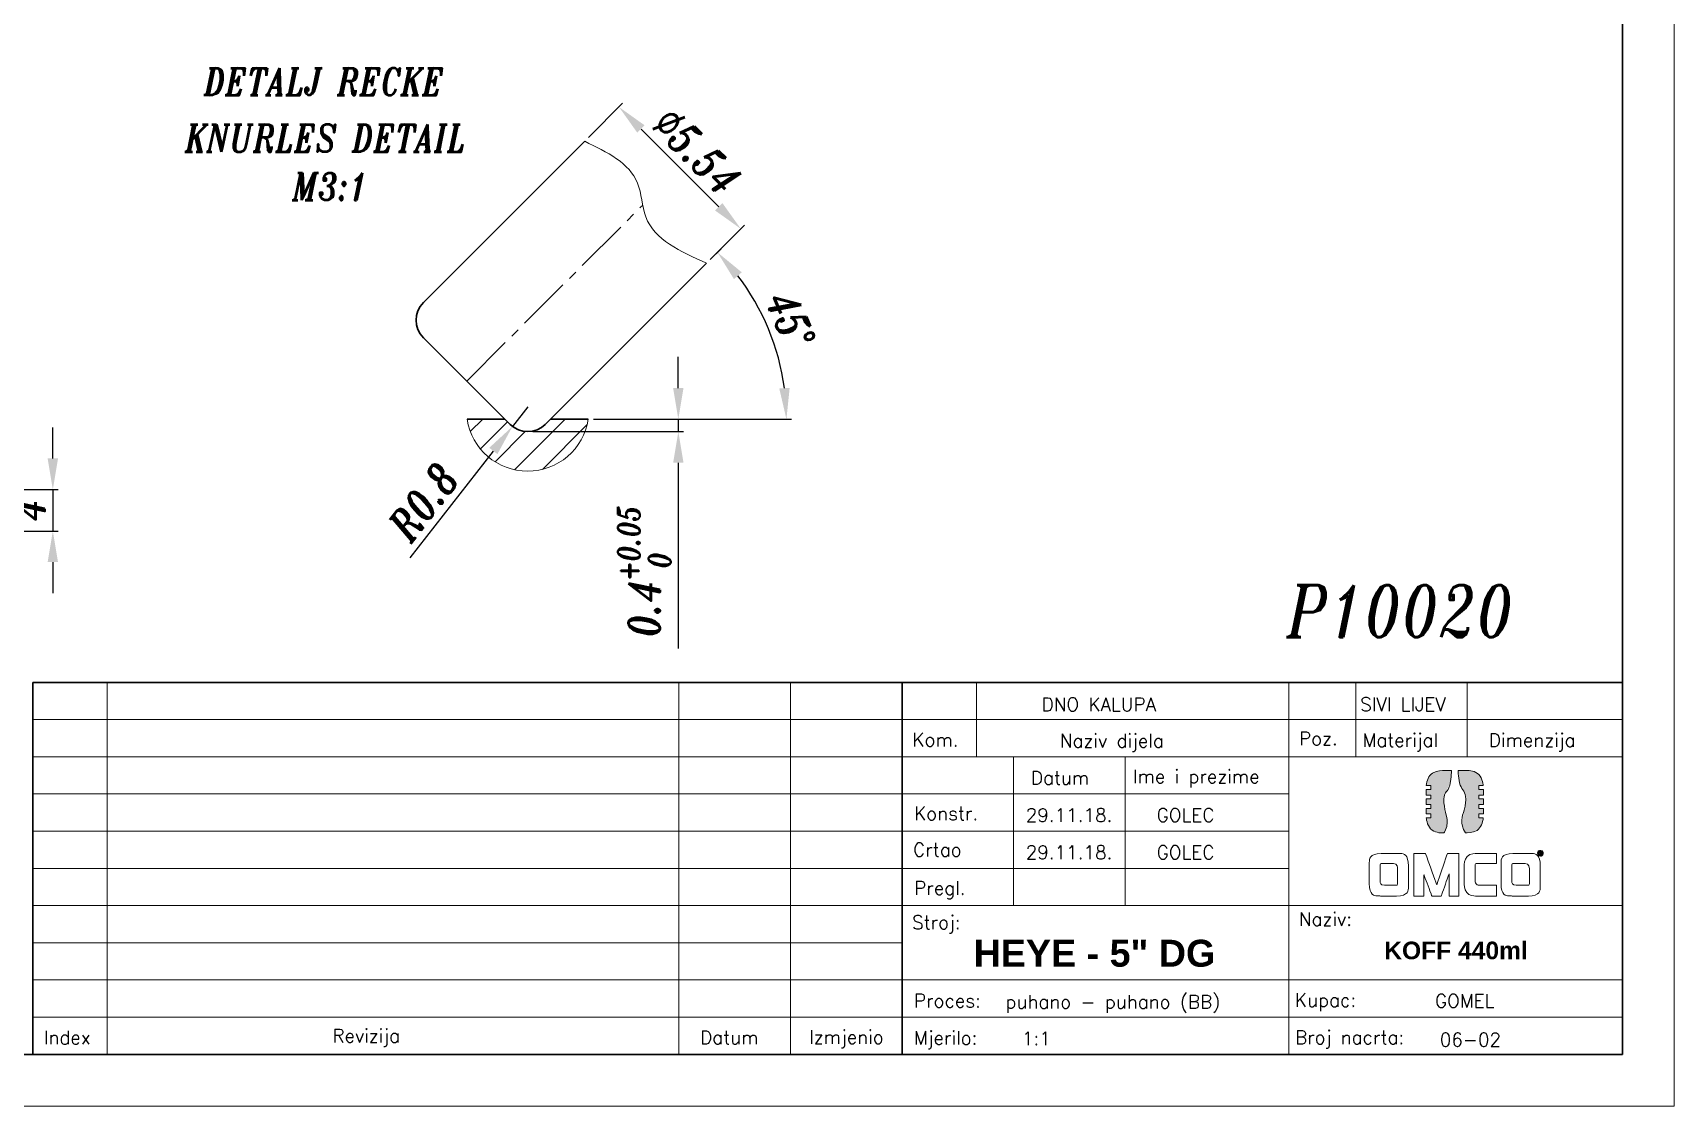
# Model space of a CAD drawing. Extents: x 89 to 633, y -13 to 440.
# Drawn here: x 227.7 to 386, y 20 to 123.6 of the extents above; entities that cross this region are included whole.
import ezdxf

# ---------------------------------------------------------------- set-up
doc = ezdxf.new("R2010")
doc.units = 0
doc.header["$LTSCALE"] = 7
doc.header["$MEASUREMENT"] = 0
doc.linetypes.add('CENTER2', pattern=[1.125, 0.75, -0.125, 0.125, -0.125])
doc.layers.get('0').update_dxf_attribs({"linetype": 'CONTINUOUS', "lineweight": 15})
for name, color, linetype, lineweight in [('1', 1, 'CENTER2', 15), ('3', 3, 'CONTINUOUS', 30), ('8', 252, 'CONTINUOUS', 15), ('ENGLISH', 252, 'CONTINUOUS', 18)]:
    doc.layers.add(name, color=color, linetype=linetype, lineweight=lineweight)
doc.styles.add('ITALICT', font='ITALICT.shx', dxfattribs={"width": 0.8, "height": 3})
doc.styles.add('ROMANS', font='romans.shx')
doc.styles.get("Standard").update_dxf_attribs({"font": 'isocp.shx', "height": 3})
doc.dimstyles.get("Standard").update_dxf_attribs({"dimtxt": 3, "dimasz": 3, "dimexe": 0.5, "dimexo": 0.5, "dimgap": 0.8, "dimtad": 1, "dimdsep": 46, "dimtxsty": 'ITALICT', "dimcen": 0.09, "dimazin": 2, "dimtfac": 1, "dimtmove": 0, "dimatfit": 3, "dimfxl": 1, "dimtolj": 1, "dimtzin": 0, "dimarcsym": 0})

# ---------------------------------------------------------------- blocks, each defined once
blk = doc.blocks.new('*D20')
at = {"color": 0, "lineweight": -2, "transparency": 16777216}
for p, q in [((229.6, 82.51), (229.6, 85.51)), ((207.8, 79.51), (230.1, 79.51)), ((229.6, 79.51), (229.6, 75.51)), ((202.95, 75.51), (230.1, 75.51)), ((229.6, 72.51), (229.6, 69.51))]:
    blk.add_line(p, q, dxfattribs=at)
at = {"color": 0, "transparency": 16777216}
for points in [[(229.1, 82.51), (230.1, 82.51), (229.6, 79.51)], [(230.1, 72.51), (229.1, 72.51), (229.6, 75.51)]]:
    blk.add_solid(points, dxfattribs=at)
at = {"color": 0, "transparency": 16777216, "insert": (227.3, 77.51), "char_height": 3, "attachment_point": 5, "rotation": 90, "style": 'ITALICT'}
blk.add_mtext('\\A1;4', dxfattribs=at)
blk = doc.blocks.new('*D54')
at = {"color": 0, "lineweight": -2, "transparency": 16777216}
for p, q in [((289.94, 89.3), (289.94, 92.3)), ((281.76, 86.3), (290.44, 86.3)), ((289.94, 86.3), (289.94, 85.1)), ((275.91, 85.1), (290.44, 85.1)), ((289.94, 82.1), (289.94, 64.17))]:
    blk.add_line(p, q, dxfattribs=at)
at = {"color": 0, "transparency": 16777216}
for points in [[(289.44, 89.3), (290.44, 89.3), (289.94, 86.3)], [(290.44, 82.1), (289.44, 82.1), (289.94, 85.1)]]:
    blk.add_solid(points, dxfattribs=at)
at = {"color": 0, "transparency": 16777216, "insert": (286.65, 71.64), "char_height": 3, "attachment_point": 5, "rotation": 90, "style": 'ITALICT'}
blk.add_mtext('\\A1;0.4{}{\\H0.71x;\\C3;\\S+0.05^  0;}', dxfattribs=at)
blk = doc.blocks.new('*D78')
at = {"color": 0, "linetype": 'ByBlock', "lineweight": -2, "transparency": 16777216}
for p, q in [((281.26, 113.46), (284.57, 116.77)), ((286.34, 114.29), (293.85, 106.78)), ((293.01, 101.71), (296.32, 105.02))]:
    blk.add_line(p, q, dxfattribs=at)
at = {"color": 0, "transparency": 16777216}
for points in [[(286.69, 114.65), (285.98, 113.94), (284.22, 116.41)], [(293.49, 106.43), (294.2, 107.14), (295.97, 104.66)]]:
    blk.add_solid(points, dxfattribs=at)
at = {"color": 0, "transparency": 16777216, "insert": (291.72, 112.16), "char_height": 3, "attachment_point": 5, "rotation": 315, "style": 'ITALICT'}
blk.add_mtext('\\A1;%%C5.54', dxfattribs=at)
blk = doc.blocks.new('*D89')
at = {"color": 0, "linetype": 'ByBlock', "lineweight": -2, "transparency": 16777216}
for p, q in [((275.41, 87.5), (273.94, 85.6)), ((264.08, 72.93), (272.1, 83.23))]:
    blk.add_line(p, q, dxfattribs=at)
at = {"color": 0, "transparency": 16777216}
blk.add_solid([(272.49, 82.93), (271.7, 83.54), (273.94, 85.6)], dxfattribs=at)
at = {"color": 0, "transparency": 16777216, "insert": (265.35, 78.31), "char_height": 3, "attachment_point": 5, "rotation": 52.141, "style": 'ITALICT'}
blk.add_mtext('\\A1;R0.8', dxfattribs=at)
blk = doc.blocks.new('*D90')
at = {"color": 0, "linetype": 'ByBlock', "lineweight": -2, "transparency": 16777216}
for p, q in [((293.01, 101.71), (294.06, 102.75)), ((281.76, 86.3), (300.87, 86.3))]:
    blk.add_line(p, q, dxfattribs=at)
blk.add_arc((277.6, 86.3), 22.77, 7.5542, 37.4458, dxfattribs=at)
at = {"color": 0, "transparency": 16777216}
for points in [[(296.06, 100.47), (295.31, 99.81), (293.71, 102.4)], [(299.68, 89.26), (300.68, 89.32), (300.37, 86.3)]]:
    blk.add_solid(points, dxfattribs=at)
at = {"color": 0, "transparency": 16777216, "insert": (300.77, 95.89), "char_height": 3, "attachment_point": 5, "rotation": 292.5, "style": 'ITALICT'}
blk.add_mtext('\\A1;45%%d', dxfattribs=at)

msp = doc.modelspace()

# ---------------------------------------------------------------- hatches: boundary and pattern name
h = msp.add_hatch(color=142)
h.dxf.hatch_style = 1
edge = h.paths.add_edge_path()
edge.add_spline(control_points=[(363.787, 49.635), (363.787, 50.395), (364.456, 50.599), (364.53, 52.422)], knot_values=[0.952381, 0.952381, 0.952381, 0.952381, 1, 1, 1, 1], degree=3, periodic=0)
edge.add_spline(control_points=[(364.53, 52.422), (364.53, 52.422), (363.758, 52.422), (363.758, 52.422)], knot_values=[0, 0, 0, 0, 0.047619, 0.047619, 0.047619, 0.047619], degree=3, periodic=0)
edge.add_spline(control_points=[(363.758, 52.422), (362.454, 52.422), (362.157, 51.417), (362.089, 50.958), (362.089, 50.958), (362.089, 50.958), (362.2, 50.958), (362.31, 50.958)], knot_values=[0.047619, 0.047619, 0.047619, 0.047619, 0.0952381, 0.0952381, 0.0952381, 0.0953381, 0.1190476, 0.1190476, 0.1190476, 0.1190476], degree=3, periodic=0)
edge.add_spline(control_points=[(362.31, 50.958), (362.421, 50.958), (362.531, 50.958), (362.531, 50.958), (362.531, 50.958), (362.531, 50.958), (362.531, 50.866), (362.531, 50.773)], knot_values=[0.1190476, 0.1190476, 0.1190476, 0.1190476, 0.1428571, 0.1428571, 0.1428571, 0.1429571, 0.1666667, 0.1666667, 0.1666667, 0.1666667], degree=3, periodic=0)
edge.add_spline(control_points=[(362.531, 50.773), (362.531, 50.681), (362.531, 50.588), (362.531, 50.588), (362.531, 50.588), (362.531, 50.588), (362.416, 50.588), (362.3, 50.588)], knot_values=[0.1666667, 0.1666667, 0.1666667, 0.1666667, 0.1904762, 0.1904762, 0.1904762, 0.1905762, 0.2142857, 0.2142857, 0.2142857, 0.2142857], degree=3, periodic=0)
edge.add_spline(control_points=[(362.3, 50.588), (362.185, 50.588), (362.069, 50.588), (362.069, 50.588), (362.069, 50.588), (362.069, 50.588), (362.069, 50.452), (362.069, 50.317)], knot_values=[0.2142857, 0.2142857, 0.2142857, 0.2142857, 0.2380952, 0.2380952, 0.2380952, 0.2381952, 0.2619048, 0.2619048, 0.2619048, 0.2619048], degree=3, periodic=0)
edge.add_spline(control_points=[(362.069, 50.317), (362.069, 50.181), (362.069, 50.045), (362.069, 50.045), (362.069, 50.045), (362.069, 50.045), (362.185, 50.045), (362.3, 50.045)], knot_values=[0.2619048, 0.2619048, 0.2619048, 0.2619048, 0.2857143, 0.2857143, 0.2857143, 0.2858143, 0.3095238, 0.3095238, 0.3095238, 0.3095238], degree=3, periodic=0)
edge.add_spline(control_points=[(362.3, 50.045), (362.416, 50.045), (362.531, 50.045), (362.531, 50.045), (362.531, 50.045), (362.531, 50.045), (362.531, 49.953), (362.531, 49.86)], knot_values=[0.3095238, 0.3095238, 0.3095238, 0.3095238, 0.3333333, 0.3333333, 0.3333333, 0.3334333, 0.3571429, 0.3571429, 0.3571429, 0.3571429], degree=3, periodic=0)
edge.add_spline(control_points=[(362.531, 49.86), (362.531, 49.768), (362.531, 49.675), (362.531, 49.675), (362.531, 49.675), (362.531, 49.675), (362.416, 49.675), (362.3, 49.675)], knot_values=[0.3571429, 0.3571429, 0.3571429, 0.3571429, 0.3809524, 0.3809524, 0.3809524, 0.3810524, 0.4047619, 0.4047619, 0.4047619, 0.4047619], degree=3, periodic=0)
edge.add_spline(control_points=[(362.3, 49.675), (362.185, 49.675), (362.069, 49.675), (362.069, 49.675), (362.069, 49.675), (362.069, 49.675), (362.069, 49.539), (362.069, 49.404)], knot_values=[0.4047619, 0.4047619, 0.4047619, 0.4047619, 0.4285714, 0.4285714, 0.4285714, 0.4286714, 0.452381, 0.452381, 0.452381, 0.452381], degree=3, periodic=0)
edge.add_spline(control_points=[(362.069, 49.404), (362.069, 49.268), (362.069, 49.132), (362.069, 49.132), (362.069, 49.132), (362.069, 49.132), (362.185, 49.132), (362.3, 49.132)], knot_values=[0.452381, 0.452381, 0.452381, 0.452381, 0.4761905, 0.4761905, 0.4761905, 0.4762905, 0.5, 0.5, 0.5, 0.5], degree=3, periodic=0)
edge.add_spline(control_points=[(362.3, 49.132), (362.416, 49.132), (362.531, 49.132), (362.531, 49.132), (362.531, 49.132), (362.531, 49.132), (362.531, 49.039), (362.531, 48.947)], knot_values=[0.5, 0.5, 0.5, 0.5, 0.5238095, 0.5238095, 0.5238095, 0.5239095, 0.547619, 0.547619, 0.547619, 0.547619], degree=3, periodic=0)
edge.add_spline(control_points=[(362.531, 48.947), (362.531, 48.855), (362.531, 48.762), (362.531, 48.762), (362.531, 48.762), (362.531, 48.762), (362.416, 48.762), (362.3, 48.762)], knot_values=[0.547619, 0.547619, 0.547619, 0.547619, 0.5714286, 0.5714286, 0.5714286, 0.5715286, 0.5952381, 0.5952381, 0.5952381, 0.5952381], degree=3, periodic=0)
edge.add_spline(control_points=[(362.3, 48.762), (362.185, 48.762), (362.069, 48.762), (362.069, 48.762), (362.069, 48.762), (362.069, 48.762), (362.069, 48.626), (362.069, 48.49)], knot_values=[0.5952381, 0.5952381, 0.5952381, 0.5952381, 0.6190476, 0.6190476, 0.6190476, 0.6191476, 0.6428571, 0.6428571, 0.6428571, 0.6428571], degree=3, periodic=0)
edge.add_spline(control_points=[(362.069, 48.49), (362.069, 48.355), (362.069, 48.219), (362.069, 48.219), (362.069, 48.219), (362.069, 48.219), (362.185, 48.219), (362.3, 48.219)], knot_values=[0.6428571, 0.6428571, 0.6428571, 0.6428571, 0.6666667, 0.6666667, 0.6666667, 0.6667667, 0.6904762, 0.6904762, 0.6904762, 0.6904762], degree=3, periodic=0)
edge.add_spline(control_points=[(362.3, 48.219), (362.416, 48.219), (362.531, 48.219), (362.531, 48.219), (362.531, 48.219), (362.531, 48.219), (362.531, 48.126), (362.531, 48.034)], knot_values=[0.6904762, 0.6904762, 0.6904762, 0.6904762, 0.7142857, 0.7142857, 0.7142857, 0.7143857, 0.7380952, 0.7380952, 0.7380952, 0.7380952], degree=3, periodic=0)
edge.add_spline(control_points=[(362.531, 48.034), (362.531, 47.942), (362.531, 47.849), (362.531, 47.849), (362.531, 47.849), (362.531, 47.849), (362.086, 47.849), (362.086, 47.849)], knot_values=[0.7380952, 0.7380952, 0.7380952, 0.7380952, 0.7619048, 0.7619048, 0.7619048, 0.7620048, 0.8095238, 0.8095238, 0.8095238, 0.8095238], degree=3, periodic=0)
edge.add_spline(control_points=[(362.086, 47.849), (362.243, 46.457), (363.474, 46.385), (363.655, 46.385)], knot_values=[0.8095238, 0.8095238, 0.8095238, 0.8095238, 0.8571429, 0.8571429, 0.8571429, 0.8571429], degree=3, periodic=0)
edge.add_spline(control_points=[(363.655, 46.385), (363.655, 46.385), (363.792, 46.385), (363.792, 46.385)], knot_values=[0.8571429, 0.8571429, 0.8571429, 0.8571429, 0.9047619, 0.9047619, 0.9047619, 0.9047619], degree=3, periodic=0)
edge.add_spline(control_points=[(363.792, 46.385), (364.438, 47.314), (363.787, 48.667), (363.787, 49.635)], knot_values=[0.9047619, 0.9047619, 0.9047619, 0.9047619, 0.952381, 0.952381, 0.952381, 0.952381], degree=3, periodic=0)
h = msp.add_hatch(color=253)
h.dxf.hatch_style = 1
edge = h.paths.add_edge_path()
edge.add_spline(control_points=[(367.597, 50.958), (367.435, 52.341), (366.211, 52.422), (366.029, 52.422), (366.029, 52.422), (366.029, 52.422), (365.155, 52.422), (365.155, 52.422)], knot_values=[0.6666667, 0.6666667, 0.6666667, 0.6666667, 0.7142857, 0.7142857, 0.7142857, 0.7143857, 0.7619048, 0.7619048, 0.7619048, 0.7619048], degree=3, periodic=0)
edge.add_spline(control_points=[(365.155, 52.422), (365.228, 50.599), (365.898, 50.395), (365.898, 49.635)], knot_values=[0.7619048, 0.7619048, 0.7619048, 0.7619048, 0.8095238, 0.8095238, 0.8095238, 0.8095238], degree=3, periodic=0)
edge.add_spline(control_points=[(365.898, 49.635), (365.898, 48.667), (365.247, 47.314), (365.893, 46.385)], knot_values=[0.8095238, 0.8095238, 0.8095238, 0.8095238, 0.8571429, 0.8571429, 0.8571429, 0.8571429], degree=3, periodic=0)
edge.add_spline(control_points=[(365.893, 46.385), (365.893, 46.385), (365.937, 46.385), (365.937, 46.385)], knot_values=[0.8571429, 0.8571429, 0.8571429, 0.8571429, 0.9047619, 0.9047619, 0.9047619, 0.9047619], degree=3, periodic=0)
edge.add_spline(control_points=[(365.937, 46.385), (367.24, 46.385), (367.531, 47.39), (367.597, 47.849), (367.597, 47.849), (367.597, 47.849), (367.486, 47.849), (367.375, 47.849)], knot_values=[0.9047619, 0.9047619, 0.9047619, 0.9047619, 0.952381, 0.952381, 0.952381, 0.952481, 0.9761905, 0.9761905, 0.9761905, 0.9761905], degree=3, periodic=0)
edge.add_spline(control_points=[(367.375, 47.849), (367.264, 47.849), (367.153, 47.849), (367.153, 47.849), (367.153, 47.849), (367.153, 47.942), (367.153, 48.034)], knot_values=[0.9761905, 0.9761905, 0.9761905, 0.9761905, 1, 1, 1, 1.0238095, 1.0238095, 1.0238095, 1.0238095], degree=3, periodic=0)
edge.add_spline(control_points=[(367.153, 48.034), (367.153, 48.126), (367.153, 48.219), (367.153, 48.219), (367.153, 48.219), (367.153, 48.219), (367.269, 48.219), (367.384, 48.219)], knot_values=[0.0238095, 0.0238095, 0.0238095, 0.0238095, 0.047619, 0.047619, 0.047619, 0.047719, 0.0714286, 0.0714286, 0.0714286, 0.0714286], degree=3, periodic=0)
edge.add_spline(control_points=[(367.384, 48.219), (367.5, 48.219), (367.616, 48.219), (367.616, 48.219), (367.616, 48.219), (367.616, 48.219), (367.616, 48.355), (367.616, 48.49)], knot_values=[0.0714286, 0.0714286, 0.0714286, 0.0714286, 0.0952381, 0.0952381, 0.0952381, 0.0953381, 0.1190476, 0.1190476, 0.1190476, 0.1190476], degree=3, periodic=0)
edge.add_spline(control_points=[(367.616, 48.49), (367.616, 48.626), (367.616, 48.762), (367.616, 48.762), (367.616, 48.762), (367.616, 48.762), (367.5, 48.762), (367.384, 48.762)], knot_values=[0.1190476, 0.1190476, 0.1190476, 0.1190476, 0.1428571, 0.1428571, 0.1428571, 0.1429571, 0.1666667, 0.1666667, 0.1666667, 0.1666667], degree=3, periodic=0)
edge.add_spline(control_points=[(367.384, 48.762), (367.269, 48.762), (367.153, 48.762), (367.153, 48.762), (367.153, 48.762), (367.153, 48.762), (367.153, 48.855), (367.153, 48.947)], knot_values=[0.1666667, 0.1666667, 0.1666667, 0.1666667, 0.1904762, 0.1904762, 0.1904762, 0.1905762, 0.2142857, 0.2142857, 0.2142857, 0.2142857], degree=3, periodic=0)
edge.add_spline(control_points=[(367.153, 48.947), (367.153, 49.039), (367.153, 49.132), (367.153, 49.132), (367.153, 49.132), (367.153, 49.132), (367.269, 49.132), (367.384, 49.132)], knot_values=[0.2142857, 0.2142857, 0.2142857, 0.2142857, 0.2380952, 0.2380952, 0.2380952, 0.2381952, 0.2619048, 0.2619048, 0.2619048, 0.2619048], degree=3, periodic=0)
edge.add_spline(control_points=[(367.384, 49.132), (367.5, 49.132), (367.616, 49.132), (367.616, 49.132), (367.616, 49.132), (367.616, 49.132), (367.616, 49.268), (367.616, 49.404)], knot_values=[0.2619048, 0.2619048, 0.2619048, 0.2619048, 0.2857143, 0.2857143, 0.2857143, 0.2858143, 0.3095238, 0.3095238, 0.3095238, 0.3095238], degree=3, periodic=0)
edge.add_spline(control_points=[(367.616, 49.404), (367.616, 49.539), (367.616, 49.675), (367.616, 49.675), (367.616, 49.675), (367.616, 49.675), (367.5, 49.675), (367.384, 49.675)], knot_values=[0.3095238, 0.3095238, 0.3095238, 0.3095238, 0.3333333, 0.3333333, 0.3333333, 0.3334333, 0.3571429, 0.3571429, 0.3571429, 0.3571429], degree=3, periodic=0)
edge.add_spline(control_points=[(367.384, 49.675), (367.269, 49.675), (367.153, 49.675), (367.153, 49.675), (367.153, 49.675), (367.153, 49.675), (367.153, 49.768), (367.153, 49.86)], knot_values=[0.3571429, 0.3571429, 0.3571429, 0.3571429, 0.3809524, 0.3809524, 0.3809524, 0.3810524, 0.4047619, 0.4047619, 0.4047619, 0.4047619], degree=3, periodic=0)
edge.add_spline(control_points=[(367.153, 49.86), (367.153, 49.953), (367.153, 50.045), (367.153, 50.045), (367.153, 50.045), (367.153, 50.045), (367.269, 50.045), (367.384, 50.045)], knot_values=[0.4047619, 0.4047619, 0.4047619, 0.4047619, 0.4285714, 0.4285714, 0.4285714, 0.4286714, 0.452381, 0.452381, 0.452381, 0.452381], degree=3, periodic=0)
edge.add_spline(control_points=[(367.384, 50.045), (367.5, 50.045), (367.616, 50.045), (367.616, 50.045), (367.616, 50.045), (367.616, 50.045), (367.616, 50.181), (367.616, 50.317)], knot_values=[0.452381, 0.452381, 0.452381, 0.452381, 0.4761905, 0.4761905, 0.4761905, 0.4762905, 0.5, 0.5, 0.5, 0.5], degree=3, periodic=0)
edge.add_spline(control_points=[(367.616, 50.317), (367.616, 50.452), (367.616, 50.588), (367.616, 50.588), (367.616, 50.588), (367.616, 50.588), (367.5, 50.588), (367.384, 50.588)], knot_values=[0.5, 0.5, 0.5, 0.5, 0.5238095, 0.5238095, 0.5238095, 0.5239095, 0.547619, 0.547619, 0.547619, 0.547619], degree=3, periodic=0)
edge.add_spline(control_points=[(367.384, 50.588), (367.269, 50.588), (367.153, 50.588), (367.153, 50.588), (367.153, 50.588), (367.153, 50.588), (367.153, 50.681), (367.153, 50.773)], knot_values=[0.547619, 0.547619, 0.547619, 0.547619, 0.5714286, 0.5714286, 0.5714286, 0.5715286, 0.5952381, 0.5952381, 0.5952381, 0.5952381], degree=3, periodic=0)
edge.add_spline(control_points=[(367.153, 50.773), (367.153, 50.866), (367.153, 50.958), (367.153, 50.958), (367.153, 50.958), (367.153, 50.958), (367.597, 50.958), (367.597, 50.958)], knot_values=[0.5952381, 0.5952381, 0.5952381, 0.5952381, 0.6190476, 0.6190476, 0.6190476, 0.6191476, 0.6666667, 0.6666667, 0.6666667, 0.6666667], degree=3, periodic=0)
at = {"layer": '8'}
h = msp.add_hatch(dxfattribs=at)
h.set_pattern_fill('ANSI31', color=256, scale=15)
h.set_pattern_definition([(45, (-702.875, 3.3115), (-1.3258252, 1.3258252), [])])
h.paths.add_polyline_path([(273.216, 86.298), (269.564, 86.298, 0.85782), (281.256, 86.298), (277.604, 86.298), (277.107, 85.801, -0.4142136), (273.713, 85.801)])

# ---------------------------------------------------------------- linework, layer by layer
for p, q in [((386.007, 440.033), (386.007, 20.033)), ((234.858, 60.909), (234.858, 25.033)), ((289.994, 60.909), (289.994, 25.033)), ((300.757, 60.909), (300.757, 25.033)), ((318.696, 60.909), (318.696, 53.734)), ((348.832, 60.909), (348.832, 25.033)), ((355.29, 60.909), (355.29, 53.734)), ((366.053, 60.909), (366.053, 53.734)), ((227.683, 57.322), (381.007, 57.322)), ((381.007, 53.734), (227.683, 53.734)), ((322.283, 53.734), (322.283, 39.384)), ((333.046, 53.734), (333.046, 39.384)), ((227.683, 50.147), (348.832, 50.147)), ((227.683, 46.559), (348.832, 46.559)), ((227.683, 42.971), (348.832, 42.971)), ((227.683, 39.384), (381.007, 39.384)), ((311.52, 35.796), (227.683, 35.796)), ((227.683, 32.208), (381.007, 32.208)), ((227.683, 28.621), (381.007, 28.621)), ((89.007, 20.033), (386.007, 20.033))]:
    msp.add_line(p, q)
msp.add_arc((275.41, 87.198), 5.914, 188.75269, 351.24731)
msp.add_spline([(280.907, 113.105), (286.01, 109.071), (286.806, 105.818), (292.659, 101.353)], degree=3)
at = {"color": 142}
msp.add_open_spline([(364.53, 52.422), (364.53, 52.422), (363.758, 52.422), (363.758, 52.422), (363.758, 52.422), (362.454, 52.422), (362.157, 51.417), (362.089, 50.958), (362.089, 50.958), (362.089, 50.958), (362.531, 50.958), (362.531, 50.958), (362.531, 50.958), (362.531, 50.958), (362.531, 50.588), (362.531, 50.588), (362.531, 50.588), (362.531, 50.588), (362.069, 50.588), (362.069, 50.588), (362.069, 50.588), (362.069, 50.588), (362.069, 50.045), (362.069, 50.045), (362.069, 50.045), (362.069, 50.045), (362.531, 50.045), (362.531, 50.045), (362.531, 50.045), (362.531, 50.045), (362.531, 49.675), (362.531, 49.675), (362.531, 49.675), (362.531, 49.675), (362.069, 49.675), (362.069, 49.675), (362.069, 49.675), (362.069, 49.675), (362.069, 49.132), (362.069, 49.132), (362.069, 49.132), (362.069, 49.132), (362.531, 49.132), (362.531, 49.132), (362.531, 49.132), (362.531, 49.132), (362.531, 48.762), (362.531, 48.762), (362.531, 48.762), (362.531, 48.762), (362.069, 48.762), (362.069, 48.762), (362.069, 48.762), (362.069, 48.762), (362.069, 48.219), (362.069, 48.219), (362.069, 48.219), (362.069, 48.219), (362.531, 48.219), (362.531, 48.219), (362.531, 48.219), (362.531, 48.219), (362.531, 47.849), (362.531, 47.849), (362.531, 47.849), (362.531, 47.849), (362.086, 47.849), (362.086, 47.849), (362.086, 47.849), (362.243, 46.457), (363.474, 46.385), (363.655, 46.385), (363.655, 46.385), (363.655, 46.385), (363.792, 46.385), (363.792, 46.385), (363.792, 46.385), (364.438, 47.314), (363.787, 48.667), (363.787, 49.635), (363.787, 49.635), (363.787, 50.395), (364.456, 50.599), (364.53, 52.422)], degree=3, knots=[0, 0, 0, 0, 0.047619, 0.047619, 0.047619, 0.0714286, 0.0952381, 0.0952381, 0.0952381, 0.1190476, 0.1428571, 0.1428571, 0.1428571, 0.1666667, 0.1904762, 0.1904762, 0.1904762, 0.2142857, 0.2380952, 0.2380952, 0.2380952, 0.2619048, 0.2857143, 0.2857143, 0.2857143, 0.3095238, 0.3333333, 0.3333333, 0.3333333, 0.3571429, 0.3809524, 0.3809524, 0.3809524, 0.4047619, 0.4285714, 0.4285714, 0.4285714, 0.452381, 0.4761905, 0.4761905, 0.4761905, 0.5, 0.5238095, 0.5238095, 0.5238095, 0.547619, 0.5714286, 0.5714286, 0.5714286, 0.5952381, 0.6190476, 0.6190476, 0.6190476, 0.6428571, 0.6666667, 0.6666667, 0.6666667, 0.6904762, 0.7142857, 0.7142857, 0.7142857, 0.7380952, 0.7619048, 0.7619048, 0.7619048, 0.7857143, 0.8095238, 0.8095238, 0.8095238, 0.8333333, 0.8571429, 0.8571429, 0.8571429, 0.8809524, 0.9047619, 0.9047619, 0.9047619, 0.9285714, 0.952381, 0.952381, 0.952381, 0.9761905, 1, 1, 1, 1], dxfattribs=at)
at = {"color": 253}
msp.add_open_spline([(367.153, 47.849), (367.153, 47.849), (367.153, 48.219), (367.153, 48.219), (367.153, 48.219), (367.153, 48.219), (367.616, 48.219), (367.616, 48.219), (367.616, 48.219), (367.616, 48.219), (367.616, 48.762), (367.616, 48.762), (367.616, 48.762), (367.616, 48.762), (367.153, 48.762), (367.153, 48.762), (367.153, 48.762), (367.153, 48.762), (367.153, 49.132), (367.153, 49.132), (367.153, 49.132), (367.153, 49.132), (367.616, 49.132), (367.616, 49.132), (367.616, 49.132), (367.616, 49.132), (367.616, 49.675), (367.616, 49.675), (367.616, 49.675), (367.616, 49.675), (367.153, 49.675), (367.153, 49.675), (367.153, 49.675), (367.153, 49.675), (367.153, 50.045), (367.153, 50.045), (367.153, 50.045), (367.153, 50.045), (367.616, 50.045), (367.616, 50.045), (367.616, 50.045), (367.616, 50.045), (367.616, 50.588), (367.616, 50.588), (367.616, 50.588), (367.616, 50.588), (367.153, 50.588), (367.153, 50.588), (367.153, 50.588), (367.153, 50.588), (367.153, 50.958), (367.153, 50.958), (367.153, 50.958), (367.153, 50.958), (367.597, 50.958), (367.597, 50.958), (367.597, 50.958), (367.435, 52.341), (366.211, 52.422), (366.029, 52.422), (366.029, 52.422), (366.029, 52.422), (365.155, 52.422), (365.155, 52.422), (365.155, 52.422), (365.228, 50.599), (365.898, 50.395), (365.898, 49.635), (365.898, 49.635), (365.898, 48.667), (365.247, 47.314), (365.893, 46.385), (365.893, 46.385), (365.893, 46.385), (365.937, 46.385), (365.937, 46.385), (365.937, 46.385), (367.24, 46.385), (367.531, 47.39), (367.597, 47.849), (367.597, 47.849), (367.597, 47.849), (367.153, 47.849), (367.153, 47.849)], degree=3, knots=[0, 0, 0, 0, 0.047619, 0.047619, 0.047619, 0.0714286, 0.0952381, 0.0952381, 0.0952381, 0.1190476, 0.1428571, 0.1428571, 0.1428571, 0.1666667, 0.1904762, 0.1904762, 0.1904762, 0.2142857, 0.2380952, 0.2380952, 0.2380952, 0.2619048, 0.2857143, 0.2857143, 0.2857143, 0.3095238, 0.3333333, 0.3333333, 0.3333333, 0.3571429, 0.3809524, 0.3809524, 0.3809524, 0.4047619, 0.4285714, 0.4285714, 0.4285714, 0.452381, 0.4761905, 0.4761905, 0.4761905, 0.5, 0.5238095, 0.5238095, 0.5238095, 0.547619, 0.5714286, 0.5714286, 0.5714286, 0.5952381, 0.6190476, 0.6190476, 0.6190476, 0.6428571, 0.6666667, 0.6666667, 0.6666667, 0.6904762, 0.7142857, 0.7142857, 0.7142857, 0.7380952, 0.7619048, 0.7619048, 0.7619048, 0.7857143, 0.8095238, 0.8095238, 0.8095238, 0.8333333, 0.8571429, 0.8571429, 0.8571429, 0.8809524, 0.9047619, 0.9047619, 0.9047619, 0.9285714, 0.952381, 0.952381, 0.952381, 0.9761905, 1, 1, 1, 1], dxfattribs=at)
for points, knots in [([(359.234, 40.305), (359.234, 40.305), (357.68, 40.305), (357.68, 40.305), (357.68, 40.305), (357.548, 40.305), (356.6, 40.36), (356.6, 41.51), (356.6, 41.51), (356.6, 41.51), (356.6, 43.266), (356.6, 43.266), (356.6, 43.266), (356.6, 43.266), (356.6, 44.415), (357.749, 44.415), (357.749, 44.415), (357.749, 44.415), (359.296, 44.415), (359.296, 44.415), (359.296, 44.415), (359.429, 44.415), (360.376, 44.353), (360.376, 43.203), (360.376, 43.203), (360.376, 43.203), (360.376, 41.454), (360.376, 41.454), (360.376, 41.454), (360.376, 41.454), (360.383, 40.305), (359.234, 40.305)], [0, 0, 0, 0, 0.125, 0.125, 0.125, 0.1875, 0.25, 0.25, 0.25, 0.3125, 0.375, 0.375, 0.375, 0.4375, 0.5, 0.5, 0.5, 0.5625, 0.625, 0.625, 0.625, 0.6875, 0.75, 0.75, 0.75, 0.8125, 0.875, 0.875, 0.875, 0.9375, 1, 1, 1, 1]), ([(364.292, 40.305), (364.292, 40.305), (364.292, 42.457), (364.292, 42.457), (364.292, 42.457), (364.292, 42.457), (363.539, 40.305), (363.539, 40.305), (363.539, 40.305), (363.539, 40.305), (362.634, 40.305), (362.634, 40.305), (362.634, 40.305), (362.634, 40.305), (361.867, 42.36), (361.867, 42.36), (361.867, 42.36), (361.867, 42.36), (361.867, 40.305), (361.867, 40.305), (361.867, 40.305), (361.867, 40.305), (360.899, 40.305), (360.899, 40.305), (360.899, 40.305), (360.899, 40.305), (360.899, 44.415), (360.899, 44.415), (360.899, 44.415), (360.899, 44.415), (362.02, 44.415), (362.02, 44.415), (362.02, 44.415), (362.02, 44.415), (363.1, 41.384), (363.1, 41.384), (363.1, 41.384), (363.1, 41.384), (364.132, 44.415), (364.132, 44.415), (364.132, 44.415), (364.132, 44.415), (365.233, 44.415), (365.233, 44.415), (365.233, 44.415), (365.233, 44.415), (365.233, 40.305), (365.233, 40.305), (365.233, 40.305), (365.233, 40.305), (364.292, 40.305), (364.292, 40.305)], [0, 0, 0, 0, 0.0769231, 0.0769231, 0.0769231, 0.1153846, 0.1538462, 0.1538462, 0.1538462, 0.1923077, 0.2307692, 0.2307692, 0.2307692, 0.2692308, 0.3076923, 0.3076923, 0.3076923, 0.3461538, 0.3846154, 0.3846154, 0.3846154, 0.4230769, 0.4615385, 0.4615385, 0.4615385, 0.5, 0.5384615, 0.5384615, 0.5384615, 0.5769231, 0.6153846, 0.6153846, 0.6153846, 0.6538462, 0.6923077, 0.6923077, 0.6923077, 0.7307692, 0.7692308, 0.7692308, 0.7692308, 0.8076923, 0.8461538, 0.8461538, 0.8461538, 0.8846154, 0.9230769, 0.9230769, 0.9230769, 0.9615385, 1, 1, 1, 1]), ([(368.856, 41.35), (368.856, 41.35), (367.204, 41.35), (367.204, 41.35), (367.204, 41.35), (366.8, 41.35), (366.8, 41.816), (366.8, 41.816), (366.8, 41.816), (366.8, 41.816), (366.8, 43.3), (366.8, 43.3), (366.8, 43.3), (366.8, 43.433), (366.933, 43.44), (366.933, 43.44), (366.933, 43.44), (366.933, 43.44), (368.856, 43.44), (368.856, 43.44), (368.856, 43.44), (368.856, 43.44), (368.856, 44.415), (368.856, 44.415), (368.856, 44.415), (368.856, 44.415), (366.905, 44.415), (366.905, 44.415), (366.905, 44.415), (365.755, 44.415), (365.755, 43.266), (365.755, 43.266), (365.755, 43.266), (365.755, 43.266), (365.755, 41.51), (365.755, 41.51), (365.755, 41.51), (365.755, 40.36), (366.703, 40.305), (366.835, 40.305), (366.835, 40.305), (366.835, 40.305), (368.856, 40.305), (368.856, 40.305), (368.856, 40.305), (368.856, 40.305), (368.856, 41.35), (368.856, 41.35)], [0, 0, 0, 0, 0.0833333, 0.0833333, 0.0833333, 0.125, 0.1666667, 0.1666667, 0.1666667, 0.2083333, 0.25, 0.25, 0.25, 0.2916667, 0.3333333, 0.3333333, 0.3333333, 0.375, 0.4166667, 0.4166667, 0.4166667, 0.4583333, 0.5, 0.5, 0.5, 0.5416667, 0.5833333, 0.5833333, 0.5833333, 0.625, 0.6666667, 0.6666667, 0.6666667, 0.7083333, 0.75, 0.75, 0.75, 0.7916667, 0.8333333, 0.8333333, 0.8333333, 0.875, 0.9166667, 0.9166667, 0.9166667, 0.9583333, 1, 1, 1, 1]), ([(371.942, 40.305), (371.942, 40.305), (370.388, 40.305), (370.388, 40.305), (370.388, 40.305), (370.256, 40.305), (369.309, 40.36), (369.309, 41.51), (369.309, 41.51), (369.309, 41.51), (369.309, 43.266), (369.309, 43.266), (369.309, 43.266), (369.309, 43.266), (369.309, 44.415), (370.458, 44.415), (370.458, 44.415), (370.458, 44.415), (372.005, 44.415), (372.005, 44.415), (372.005, 44.415), (372.137, 44.415), (373.085, 44.353), (373.085, 43.203), (373.085, 43.203), (373.085, 43.203), (373.085, 41.454), (373.085, 41.454), (373.085, 41.454), (373.085, 41.454), (373.092, 40.305), (371.942, 40.305)], [0, 0, 0, 0, 0.125, 0.125, 0.125, 0.1875, 0.25, 0.25, 0.25, 0.3125, 0.375, 0.375, 0.375, 0.4375, 0.5, 0.5, 0.5, 0.5625, 0.625, 0.625, 0.625, 0.6875, 0.75, 0.75, 0.75, 0.8125, 0.875, 0.875, 0.875, 0.9375, 1, 1, 1, 1]), ([(373.101, 44.154), (372.948, 44.154), (372.824, 44.279), (372.824, 44.432), (372.824, 44.432), (372.824, 44.585), (372.948, 44.709), (373.101, 44.709), (373.101, 44.709), (373.254, 44.709), (373.379, 44.585), (373.379, 44.432), (373.379, 44.432), (373.379, 44.279), (373.254, 44.154), (373.101, 44.154)], [0, 0, 0, 0, 0.25, 0.25, 0.25, 0.375, 0.5, 0.5, 0.5, 0.625, 0.75, 0.75, 0.75, 0.875, 1, 1, 1, 1]), ([(373.101, 44.648), (372.983, 44.648), (372.885, 44.55), (372.885, 44.432), (372.885, 44.432), (372.885, 44.313), (372.983, 44.216), (373.101, 44.216), (373.101, 44.216), (373.22, 44.216), (373.317, 44.313), (373.317, 44.432), (373.317, 44.432), (373.317, 44.55), (373.22, 44.648), (373.101, 44.648)], [0, 0, 0, 0, 0.25, 0.25, 0.25, 0.375, 0.5, 0.5, 0.5, 0.625, 0.75, 0.75, 0.75, 0.875, 1, 1, 1, 1]), ([(373.164, 44.384), (373.164, 44.384), (373.222, 44.296), (373.222, 44.296), (373.222, 44.296), (373.222, 44.296), (373.145, 44.296), (373.145, 44.296), (373.145, 44.296), (373.145, 44.296), (373.097, 44.374), (373.097, 44.374), (373.097, 44.374), (373.097, 44.374), (373.067, 44.374), (373.067, 44.374), (373.067, 44.374), (373.067, 44.374), (373.067, 44.296), (373.067, 44.296), (373.067, 44.296), (373.067, 44.296), (372.998, 44.296), (372.998, 44.296), (372.998, 44.296), (372.998, 44.296), (372.998, 44.577), (372.998, 44.577), (372.998, 44.577), (372.998, 44.577), (373.12, 44.577), (373.12, 44.577), (373.12, 44.577), (373.143, 44.577), (373.227, 44.577), (373.227, 44.476), (373.227, 44.476), (373.227, 44.422), (373.195, 44.396), (373.164, 44.384)], [0, 0, 0, 0, 0.1, 0.1, 0.1, 0.15, 0.2, 0.2, 0.2, 0.25, 0.3, 0.3, 0.3, 0.35, 0.4, 0.4, 0.4, 0.45, 0.5, 0.5, 0.5, 0.55, 0.6, 0.6, 0.6, 0.65, 0.7, 0.7, 0.7, 0.75, 0.8, 0.8, 0.8, 0.85, 0.9, 0.9, 0.9, 0.95, 1, 1, 1, 1]), ([(373.103, 44.518), (373.103, 44.518), (373.067, 44.518), (373.067, 44.518), (373.067, 44.518), (373.067, 44.518), (373.067, 44.43), (373.067, 44.43), (373.067, 44.43), (373.067, 44.43), (373.103, 44.43), (373.103, 44.43), (373.103, 44.43), (373.139, 44.43), (373.155, 44.443), (373.155, 44.476), (373.155, 44.476), (373.155, 44.508), (373.139, 44.518), (373.103, 44.518)], [0, 0, 0, 0, 0.2, 0.2, 0.2, 0.3, 0.4, 0.4, 0.4, 0.5, 0.6, 0.6, 0.6, 0.7, 0.8, 0.8, 0.8, 0.9, 1, 1, 1, 1]), ([(359.331, 42.966), (359.331, 42.966), (359.331, 43.44), (358.927, 43.44), (358.927, 43.44), (358.927, 43.44), (357.777, 43.44), (357.777, 43.44), (357.777, 43.44), (357.777, 43.44), (357.645, 43.433), (357.645, 43.3), (357.645, 43.3), (357.645, 43.3), (357.645, 41.816), (357.645, 41.816), (357.645, 41.816), (357.645, 41.816), (357.645, 41.35), (358.049, 41.35), (358.049, 41.35), (358.049, 41.35), (359.199, 41.35), (359.199, 41.35), (359.199, 41.35), (359.199, 41.35), (359.331, 41.35), (359.331, 41.482), (359.331, 41.482), (359.331, 41.482), (359.331, 42.966), (359.331, 42.966)], [0, 0, 0, 0, 0.125, 0.125, 0.125, 0.1875, 0.25, 0.25, 0.25, 0.3125, 0.375, 0.375, 0.375, 0.4375, 0.5, 0.5, 0.5, 0.5625, 0.625, 0.625, 0.625, 0.6875, 0.75, 0.75, 0.75, 0.8125, 0.875, 0.875, 0.875, 0.9375, 1, 1, 1, 1]), ([(372.04, 42.966), (372.04, 42.966), (372.04, 43.44), (371.635, 43.44), (371.635, 43.44), (371.635, 43.44), (370.486, 43.44), (370.486, 43.44), (370.486, 43.44), (370.486, 43.44), (370.353, 43.433), (370.353, 43.3), (370.353, 43.3), (370.353, 43.3), (370.353, 41.816), (370.353, 41.816), (370.353, 41.816), (370.353, 41.816), (370.353, 41.35), (370.758, 41.35), (370.758, 41.35), (370.758, 41.35), (371.907, 41.35), (371.907, 41.35), (371.907, 41.35), (371.907, 41.35), (372.04, 41.35), (372.04, 41.482), (372.04, 41.482), (372.04, 41.482), (372.04, 42.966), (372.04, 42.966)], [0, 0, 0, 0, 0.125, 0.125, 0.125, 0.1875, 0.25, 0.25, 0.25, 0.3125, 0.375, 0.375, 0.375, 0.4375, 0.5, 0.5, 0.5, 0.5625, 0.625, 0.625, 0.625, 0.6875, 0.75, 0.75, 0.75, 0.8125, 0.875, 0.875, 0.875, 0.9375, 1, 1, 1, 1])]:
    msp.add_open_spline(points, degree=3, knots=knots)
at = {"layer": '1'}
msp.add_line((269.534, 89.98), (286.508, 106.954), dxfattribs=at)
at = {"layer": '3'}
for p, q in [((381.007, 435.033), (381.007, 25.033)), ((265.355, 97.553), (280.907, 113.105)), ((277.107, 85.801), (292.659, 101.353)), ((273.713, 85.801), (265.355, 94.159)), ((269.564, 86.298), (273.216, 86.298)), ((277.604, 86.298), (281.256, 86.298)), ((227.683, 60.909), (381.007, 60.909)), ((227.683, 60.909), (227.683, 25.033)), ((311.52, 60.909), (311.52, 25.033)), ((381.007, 60.909), (381.007, 25.033)), ((381.007, 60.909), (381.007, 25.033)), ((381.007, 60.383), (381.007, 25.033)), ((109.007, 25.033), (381.007, 25.033)), ((227.683, 25.033), (381.007, 25.033)), ((227.683, 25.033), (381.007, 25.033)), ((229.933, 25.033), (381.007, 25.033))]:
    msp.add_line(p, q, dxfattribs=at)
for centre, start, end in [((267.052, 95.856), 135, 225), ((275.41, 87.498), 225, 315)]:
    msp.add_arc(centre, 2.4, start, end, dxfattribs=at)

# ---------------------------------------------------------------- texts
at = {"style": 'ITALICT', "width": 0.8}
for s, height, p in [('DETALJ RECKE', 2.625, (244.163, 117.546)), ('M3:1', 2.625, (252.696, 107.429)), ('P10020', 5, (348.606, 65.289))]:
    msp.add_text(s, height=height, dxfattribs=at).set_placement(p)
at = {"style": 'ROMANS'}
for s, p in [('DNO KALUPA', (324.985, 58.137)), ('SIVI LIJEV', (355.723, 58.15)), ('Kom.', (312.514, 54.742)), ('Naziv dijela', (326.741, 54.634)), ('Poz.', (349.821, 54.847)), ('Materijal', (355.939, 54.687)), ('Dimenzija', (368.129, 54.691)), ('Datum', (323.951, 51.058)), ('Ime i prezime', (333.798, 51.193)), ('Konstr.', (312.687, 47.624)), ('29.11.18.', (323.456, 47.459)), ('GOLEC', (336.084, 47.459)), ('Crtao', (312.592, 44.121)), ('29.11.18.', (323.456, 43.871)), ('GOLEC', (336.084, 43.871)), ('Pregl.', (312.687, 40.426)), ('Stroj:', (312.492, 37.119)), ('Naziv:', (349.803, 37.426)), ('Proces:', (312.666, 29.557)), ('puhano - puhano (BB)', (321.495, 29.454)), ('Kupac:', (349.423, 29.618)), ('GOMEL', (362.93, 29.546)), ('Index', (228.725, 26)), ('Revizija', (256.572, 26.177)), ('Datum', (292.035, 26.013)), ('Izmjenio', (302.563, 26.054)), ('Mjerilo:', (312.666, 25.969)), ('1:1', (323.087, 25.914)), ('Broj nacrta:', (349.432, 26.028)), ('06-02', (363.4, 25.801))]:
    msp.add_text(s, height=1.3, dxfattribs=at).set_placement(p)
at = {"attachment_point": 1}
for s, insert, char_height, width in [('{\\fArial|b1|i0|c238|p34;HEYE - 5" DG}', (318.426, 36.087), 2.6, 26.63899), ('{\\fArial|b1|i0|c238|p34;KOFF 440ml}', (358.035, 35.907), 1.7, 34.36193)]:
    msp.add_mtext(s, dxfattribs=dict(at, insert=insert, char_height=char_height, width=width))
at = {"layer": 'ENGLISH', "style": 'ITALICT', "width": 0.8}
msp.add_text('KNURLES DETAIL', height=2.625, dxfattribs=at).set_placement((242.343, 112.091))

# ---------------------------------------------------------------- dimensions: what is measured, and where the dimension line sits
dim = msp.add_aligned_dim(p1=(280.907, 113.105), p2=(292.659, 101.353), distance=4.68, dimstyle='Standard', override={"dimlfac": 0.333333, "dimpost": '%%C<>', "dimtxsty": 'ITALICT', "dimarcsym": 1})
dim.commit()
dim.dimension.update_dxf_attribs({"geometry": '*D78', "text_midpoint": (291.719, 112.165)})
dim = msp.add_angular_dim_2l(base=(299.598, 92.191), line1=((277.107, 85.801), (292.659, 101.353)), line2=((277.604, 86.298), (281.256, 86.298)), dimstyle='Standard', override={"dimtxsty": 'ITALICT', "dimarcsym": 1})
dim.commit()
dim.dimension.update_dxf_attribs({"geometry": '*D90', "text_midpoint": (300.766, 95.892)})
dim = msp.add_linear_dim(base=(289.937, 85.098), p1=(281.256, 86.298), p2=(275.41, 85.098), angle=90, text='<>{}{\\H0.71x;\\C3;\\S+0.05^  0;}', dimstyle='Standard', override={"dimlfac": 0.333333, "dimtp": 0.05, "dimtdec": 3})
dim.commit()
dim.dimension.update_dxf_attribs({"geometry": '*D54', "text_midpoint": (286.652, 71.636)})
dim = msp.add_radius_dim(center=(275.41, 87.498), mpoint=(273.937, 85.603), dimstyle='Standard', override={"dimlfac": 0.333333, "dimtxsty": 'ITALICT', "dimarcsym": 1})
dim.commit()
dim.dimension.update_dxf_attribs({"geometry": '*D89', "text_midpoint": (265.353, 78.307)})
dim = msp.add_linear_dim(base=(229.6, 75.507), p1=(207.296, 79.507), p2=(202.446, 75.507), angle=90, dimstyle='Standard', override={"dimtmove": 0})
dim.commit()
dim.dimension.update_dxf_attribs({"geometry": '*D20', "text_midpoint": (229.6, 77.507), "dimtype": 160})

doc.saveas('drawing.dxf')
